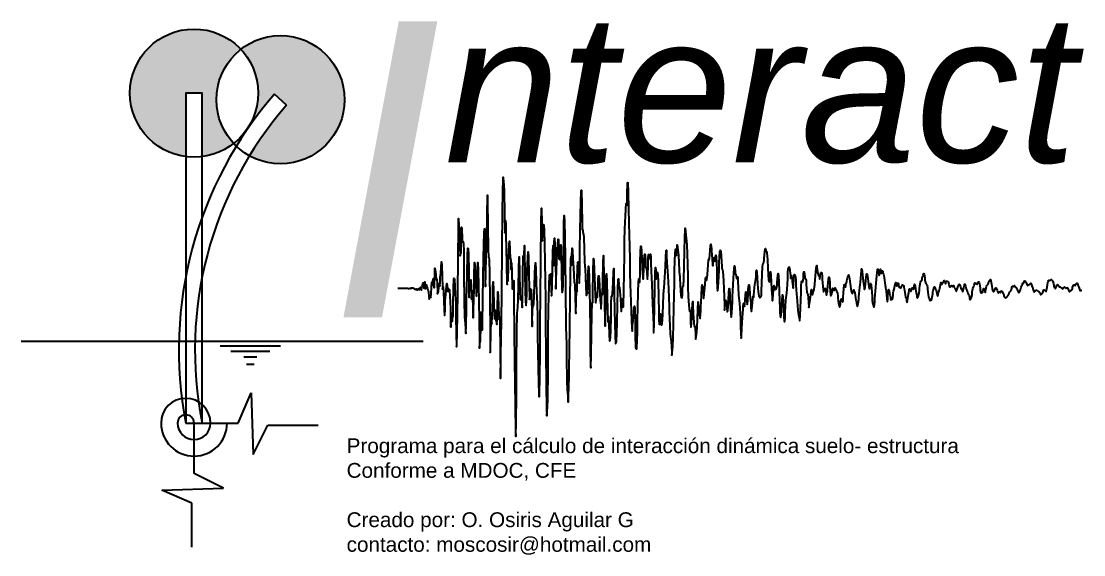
# Model space of a CAD drawing. Header units: millimetres. Extents: x 2012 to 5063, y 2025 to 4455.
# Drawn here: x 2012.3 to 2371.4, y 2024.8 to 2205 of the extents above; entities that cross this region are included whole.
import ezdxf

# ---------------------------------------------------------------- set-up
doc = ezdxf.new("R2010")
doc.units = ezdxf.units.MM
doc.styles.add('oso', font='arial.ttf', dxfattribs={"height": 50})
doc.styles.add('oso2', font='arial.ttf', dxfattribs={"height": 50})
doc.styles.add('style1', font='arial.ttf', dxfattribs={"height": 5})

msp = doc.modelspace()

# ---------------------------------------------------------------- hatches: boundary and pattern name
h = msp.add_hatch(color=5)
h.dxf.hatch_style = 1
h.paths.add_polyline_path([(2049.039, 2180.762, 0.3770442), (2067.921, 2159.282), (2067.921, 2180.762), (2073.474, 2180.762), (2073.474, 2159.282, 0.135258), (2084.084, 2163.736, -0.1901357), (2078.25, 2178.524, -0.2300538), (2086.521, 2195.55, 0.6804806)])
h.paths.add_polyline_path([(2121.567, 2178.524, 0.6259451), (2086.521, 2195.55, -0.1901357), (2092.356, 2180.762, -0.1518854), (2088.643, 2168.448, -0.0287019), (2097.88, 2180.379), (2101.937, 2176.669, 0.0421514), (2089.422, 2159.574, 0.5713079)])

# ---------------------------------------------------------------- linework, layer by layer
msp.add_line((2101.937, 2176.669), (2097.88, 2180.379))
at = {"color": 1}
for p, q in [((2012.298, 2096.97), (2148.122, 2096.97)), ((2079.506, 2095.359), (2099.898, 2095.359)), ((2083.077, 2093.593), (2096.327, 2093.593)), ((2087.547, 2091.641), (2091.858, 2091.641)), ((2088.377, 2089.18), (2091.027, 2089.18))]:
    msp.add_line(p, q, dxfattribs=at)
at = {"color": 3}
for p, q in [((2085.608, 2069.244), (2090.042, 2079.426)), ((2090.042, 2079.426), (2090.653, 2058.603)), ((2070.697, 2069.244), (2085.608, 2069.244)), ((2070.697, 2052.169), (2070.697, 2069.244)), ((2073.474, 2069.244), (2073.574, 2069.244)), ((2090.653, 2058.603), (2095.586, 2068.532)), ((2095.586, 2068.532), (2112.661, 2068.532)), ((2080.626, 2047.236), (2070.697, 2052.169)), ((2059.803, 2046.626), (2080.626, 2047.236)), ((2069.985, 2042.191), (2059.803, 2046.626)), ((2069.985, 2027.28), (2069.985, 2042.191)), ((2069.985, 2030.057), (2069.985, 2030.157))]:
    msp.add_line(p, q, dxfattribs=at)
msp.add_lwpolyline([(2067.921, 2069.244), (2073.474, 2069.244), (2073.474, 2180.762), (2067.921, 2180.762)], close=True)
at = {"color": 1}
msp.add_lwpolyline([(2139.615, 2114.809), (2139.715, 2114.809), (2139.815, 2114.809), (2139.915, 2114.809), (2140.015, 2114.809), (2140.115, 2114.809), (2140.215, 2114.809), (2140.315, 2114.809), (2140.415, 2114.809), (2140.515, 2114.809), (2140.615, 2114.809), (2140.715, 2114.809), (2140.815, 2114.809), (2140.915, 2114.809), (2141.015, 2114.809), (2141.115, 2114.808), (2141.215, 2114.808), (2141.315, 2114.807), (2141.415, 2114.807), (2141.515, 2114.807), (2141.615, 2114.806), (2141.715, 2114.806), (2141.815, 2114.806), (2141.915, 2114.807), (2142.015, 2114.806), (2142.115, 2114.807), (2142.215, 2114.813), (2142.315, 2114.822), (2142.415, 2114.826), (2142.515, 2114.824), (2142.615, 2114.819), (2142.715, 2114.821), (2142.815, 2114.826), (2142.915, 2114.815), (2143.015, 2114.781), (2143.115, 2114.758), (2143.215, 2114.767), (2143.315, 2114.776), (2143.415, 2114.77), (2143.515, 2114.794), (2143.615, 2114.845), (2143.715, 2114.843), (2143.815, 2114.773), (2143.915, 2114.723), (2144.015, 2114.752), (2144.115, 2114.829), (2144.215, 2114.903), (2144.315, 2114.935), (2144.415, 2114.942), (2144.515, 2114.963), (2144.615, 2114.946), (2144.715, 2114.834), (2144.815, 2114.753), (2144.915, 2114.81), (2145.015, 2114.834), (2145.115, 2114.688), (2145.215, 2114.537), (2145.315, 2114.501), (2145.415, 2114.5), (2145.515, 2114.522), (2145.615, 2114.531), (2145.715, 2114.385), (2145.815, 2114.261), (2145.915, 2114.46), (2146.015, 2114.661), (2146.115, 2114.44), (2146.215, 2114.201), (2146.315, 2114.367), (2146.415, 2114.512), (2146.515, 2114.402), (2146.615, 2114.483), (2146.715, 2114.678), (2146.815, 2114.473), (2146.915, 2114.232), (2147.015, 2114.577), (2147.115, 2115.088), (2147.215, 2115.124), (2147.315, 2114.815), (2147.415, 2114.425), (2147.515, 2114.118), (2147.615, 2114.313), (2147.715, 2114.99), (2147.815, 2115.493), (2147.915, 2115.787), (2148.015, 2116.326), (2148.115, 2116.613), (2148.215, 2115.895), (2148.315, 2114.85), (2148.415, 2114.763), (2148.515, 2115.749), (2148.615, 2116.859), (2148.715, 2117.024), (2148.815, 2115.888), (2148.915, 2114.596), (2149.015, 2114.706), (2149.115, 2115.773), (2149.215, 2115.973), (2149.315, 2115.202), (2149.415, 2114.877), (2149.515, 2115.053), (2149.615, 2114.737), (2149.715, 2114.192), (2149.815, 2114.046), (2149.915, 2113.519), (2150.015, 2112.114), (2150.115, 2111.1), (2150.215, 2111.302), (2150.315, 2111.782), (2150.415, 2111.911), (2150.515, 2112.031), (2150.615, 2111.958), (2150.715, 2111.738), (2150.815, 2112.776), (2150.915, 2115.272), (2151.015, 2116.89), (2151.115, 2116.44), (2151.215, 2115.697), (2151.315, 2116.065), (2151.415, 2117.062), (2151.515, 2118.025), (2151.615, 2118.067), (2151.715, 2116.397), (2151.815, 2114.945), (2151.915, 2116.619), (2152.015, 2120.093), (2152.115, 2121.634), (2152.215, 2121.082), (2152.315, 2120.379), (2152.415, 2119.332), (2152.515, 2117.86), (2152.615, 2117.598), (2152.715, 2117.902), (2152.815, 2116.252), (2152.915, 2113.606), (2153.015, 2112.895), (2153.115, 2113.489), (2153.215, 2113.362), (2153.315, 2113.561), (2153.415, 2115.253), (2153.515, 2116.47), (2153.615, 2115.876), (2153.715, 2115.491), (2153.815, 2116.889), (2153.915, 2118.59), (2154.015, 2119.194), (2154.115, 2119.898), (2154.215, 2121.951), (2154.315, 2123.731), (2154.415, 2122.602), (2154.515, 2118.816), (2154.615, 2115.445), (2154.715, 2114.554), (2154.815, 2115.213), (2154.915, 2115.263), (2155.015, 2113.591), (2155.115, 2110.604), (2155.215, 2107.518), (2155.315, 2105.617), (2155.415, 2105.772), (2155.515, 2107.819), (2155.615, 2110.276), (2155.715, 2111.756), (2155.815, 2112.637), (2155.915, 2114.028), (2156.015, 2115.677), (2156.115, 2116.383), (2156.215, 2115.686), (2156.315, 2114.328), (2156.415, 2113.714), (2156.515, 2114.361), (2156.615, 2114.824), (2156.715, 2114.102), (2156.815, 2113.734), (2156.915, 2114.422), (2157.015, 2114.026), (2157.115, 2112.018), (2157.215, 2110.249), (2157.315, 2107.93), (2157.415, 2103.808), (2157.515, 2101.649), (2157.615, 2104.129), (2157.715, 2106.43), (2157.815, 2104.941), (2157.915, 2103.578), (2158.015, 2104.647), (2158.115, 2105.106), (2158.215, 2105.385), (2158.315, 2109.217), (2158.415, 2114.905), (2158.515, 2117.907), (2158.615, 2118.268), (2158.715, 2117.637), (2158.815, 2115.529), (2158.915, 2112.728), (2159.015, 2111.17), (2159.115, 2109.642), (2159.215, 2105.474), (2159.315, 2099.335), (2159.415, 2095.006), (2159.515, 2095.494), (2159.615, 2099.995), (2159.715, 2105.756), (2159.815, 2113.416), (2159.915, 2124.896), (2160.015, 2135.493), (2160.115, 2138.348), (2160.215, 2135.96), (2160.315, 2134.757), (2160.415, 2133.268), (2160.515, 2128.776), (2160.615, 2125.803), (2160.715, 2126.624), (2160.815, 2126.836), (2160.915, 2126.671), (2161.015, 2130.632), (2161.115, 2135.496), (2161.215, 2134.976), (2161.315, 2131.548), (2161.415, 2130.429), (2161.515, 2130.636), (2161.615, 2130.287), (2161.715, 2129.886), (2161.815, 2127.247), (2161.915, 2119.724), (2162.015, 2110.564), (2162.115, 2105.153), (2162.215, 2103.876), (2162.315, 2103.137), (2162.415, 2100.898), (2162.515, 2099.466), (2162.615, 2102.262), (2162.715, 2107.816), (2162.815, 2111.666), (2162.915, 2114.427), (2163.015, 2119.759), (2163.115, 2125.813), (2163.215, 2128.409), (2163.315, 2128.216), (2163.415, 2126.196), (2163.515, 2120.463), (2163.615, 2113.596), (2163.715, 2111.677), (2163.815, 2113.934), (2163.915, 2115.122), (2164.015, 2115.405), (2164.115, 2117.056), (2164.215, 2117.703), (2164.315, 2115.194), (2164.415, 2112.064), (2164.515, 2111.145), (2164.615, 2112.513), (2164.715, 2114.096), (2164.815, 2112.51), (2164.915, 2107.587), (2165.015, 2104.792), (2165.115, 2107.272), (2165.215, 2111.223), (2165.315, 2114.351), (2165.415, 2119.002), (2165.515, 2123.54), (2165.615, 2123.067), (2165.715, 2119.261), (2165.815, 2117.214), (2165.915, 2116.01), (2166.015, 2113.337), (2166.115, 2112.16), (2166.215, 2114.251), (2166.315, 2116.511), (2166.415, 2118.237), (2166.515, 2121.391), (2166.615, 2123.466), (2166.715, 2120.841), (2166.815, 2115.661), (2166.915, 2110.536), (2167.015, 2103.888), (2167.115, 2096.907), (2167.215, 2094.552), (2167.315, 2096.109), (2167.415, 2096.589), (2167.515, 2097.137), (2167.615, 2101.639), (2167.715, 2106.687), (2167.815, 2106.699), (2167.915, 2103.298), (2168.015, 2100.918), (2168.115, 2100.685), (2168.215, 2103.51), (2168.315, 2110.539), (2168.415, 2118.963), (2168.515, 2125.066), (2168.615, 2129.462), (2168.715, 2133.463), (2168.815, 2134.852), (2168.915, 2131.336), (2169.015, 2124.096), (2169.115, 2117.172), (2169.215, 2115.436), (2169.315, 2119.981), (2169.415, 2125.569), (2169.515, 2128.158), (2169.615, 2131.621), (2169.715, 2139.561), (2169.815, 2146.278), (2169.915, 2144.397), (2170.015, 2135.804), (2170.115, 2128.142), (2170.215, 2125.255), (2170.315, 2125.288), (2170.415, 2124.397), (2170.515, 2119.749), (2170.615, 2110.852), (2170.715, 2100.197), (2170.815, 2093.065), (2170.915, 2093.8), (2171.015, 2099.893), (2171.115, 2103.816), (2171.215, 2103.191), (2171.315, 2102.836), (2171.415, 2105.316), (2171.515, 2108.291), (2171.615, 2111.241), (2171.715, 2115.073), (2171.815, 2116.928), (2171.915, 2114.153), (2172.015, 2109.45), (2172.115, 2106.178), (2172.215, 2104.53), (2172.315, 2104.711), (2172.415, 2106.649), (2172.515, 2107.404), (2172.615, 2105.456), (2172.715, 2103.749), (2172.815, 2103.861), (2172.915, 2103.512), (2173.015, 2102.582), (2173.115, 2104.247), (2173.215, 2108.781), (2173.315, 2112.646), (2173.415, 2113.584), (2173.515, 2111.984), (2173.615, 2108.735), (2173.715, 2105.362), (2173.815, 2104.283), (2173.915, 2105.167), (2174.015, 2102.838), (2174.115, 2093.95), (2174.215, 2084.697), (2174.315, 2084.37), (2174.415, 2091.795), (2174.515, 2098.352), (2174.615, 2103.406), (2174.715, 2113.598), (2174.815, 2128.384), (2174.915, 2140.462), (2175.015, 2147.608), (2175.115, 2151.699), (2175.215, 2152.329), (2175.315, 2150.646), (2175.415, 2149.86), (2175.515, 2147.561), (2175.615, 2140.171), (2175.715, 2133.545), (2175.815, 2134.419), (2175.915, 2137.753), (2176.015, 2136.414), (2176.115, 2132.496), (2176.215, 2128.613), (2176.315, 2122.632), (2176.415, 2116.798), (2176.515, 2116.11), (2176.615, 2117.787), (2176.715, 2117.21), (2176.815, 2117.665), (2176.915, 2121.918), (2177.015, 2125.679), (2177.115, 2127.267), (2177.215, 2129.574), (2177.315, 2130.753), (2177.415, 2127.795), (2177.515, 2124.837), (2177.615, 2124.973), (2177.715, 2123.994), (2177.815, 2121.191), (2177.915, 2121.607), (2178.015, 2123.449), (2178.115, 2120.317), (2178.215, 2115.028), (2178.315, 2114.516), (2178.415, 2116.833), (2178.515, 2117.286), (2178.615, 2117.386), (2178.715, 2117.121), (2178.815, 2111.254), (2178.915, 2100.033), (2179.015, 2090.205), (2179.115, 2083.123), (2179.215, 2074.833), (2179.315, 2066.799), (2179.415, 2064.746), (2179.515, 2069.671), (2179.615, 2078.591), (2179.715, 2089.568), (2179.815, 2100.066), (2179.915, 2106.139), (2180.015, 2107.487), (2180.115, 2108.227), (2180.215, 2111.109), (2180.315, 2115.663), (2180.415, 2121.029), (2180.515, 2125.476), (2180.615, 2125.429), (2180.715, 2120.022), (2180.815, 2113.831), (2180.915, 2111.11), (2181.015, 2110.929), (2181.115, 2110.861), (2181.215, 2111.099), (2181.315, 2112.189), (2181.415, 2112.415), (2181.515, 2110.302), (2181.615, 2108.282), (2181.715, 2111.112), (2181.815, 2119.134), (2181.915, 2125.717), (2182.015, 2125.812), (2182.115, 2123.786), (2182.215, 2125.878), (2182.315, 2129.211), (2182.415, 2127.042), (2182.515, 2120.036), (2182.615, 2113.815), (2182.715, 2110.495), (2182.815, 2109.058), (2182.915, 2109.018), (2183.015, 2110.29), (2183.115, 2112.993), (2183.215, 2117.081), (2183.315, 2120.838), (2183.415, 2123.04), (2183.515, 2125.174), (2183.615, 2127.088), (2183.715, 2125.317), (2183.815, 2119.765), (2183.915, 2114.839), (2184.015, 2112.311), (2184.115, 2111.028), (2184.215, 2111.543), (2184.315, 2113.641), (2184.415, 2114.653), (2184.515, 2114.453), (2184.615, 2114.375), (2184.715, 2111.9), (2184.815, 2105.861), (2184.915, 2101.849), (2185.015, 2103.648), (2185.115, 2107.189), (2185.215, 2108.575), (2185.315, 2108.762), (2185.415, 2108.867), (2185.515, 2109.529), (2185.615, 2112.418), (2185.715, 2116.597), (2185.815, 2118.939), (2185.915, 2119.976), (2186.015, 2122.057), (2186.115, 2123.406), (2186.215, 2121.171), (2186.315, 2116.867), (2186.415, 2113.634), (2186.515, 2111.776), (2186.615, 2109.431), (2186.715, 2105.111), (2186.815, 2099.181), (2186.915, 2093.238), (2187.015, 2087.859), (2187.115, 2082.877), (2187.215, 2079.315), (2187.315, 2078.127), (2187.415, 2079.377), (2187.515, 2084.332), (2187.615, 2093.402), (2187.715, 2103.175), (2187.815, 2112.195), (2187.915, 2123.96), (2188.015, 2136.881), (2188.115, 2141.829), (2188.215, 2136.802), (2188.315, 2131.176), (2188.415, 2130.885), (2188.515, 2132.696), (2188.615, 2133.833), (2188.715, 2135.141), (2188.815, 2136.356), (2188.915, 2136.241), (2189.015, 2134.316), (2189.115, 2129.968), (2189.215, 2123.674), (2189.315, 2117.425), (2189.415, 2111.308), (2189.515, 2103.32), (2189.615, 2092.984), (2189.715, 2082.131), (2189.815, 2074.065), (2189.915, 2071.743), (2190.015, 2073.409), (2190.115, 2074.637), (2190.215, 2077.338), (2190.315, 2086.958), (2190.415, 2100.075), (2190.515, 2108.176), (2190.615, 2111.603), (2190.715, 2115.754), (2190.815, 2119.387), (2190.915, 2119.337), (2191.015, 2118.432), (2191.115, 2119.378), (2191.215, 2119.659), (2191.315, 2117.308), (2191.415, 2114.121), (2191.515, 2112.215), (2191.615, 2112.534), (2191.715, 2115.661), (2191.815, 2121.321), (2191.915, 2127.227), (2192.015, 2129.256), (2192.115, 2125.845), (2192.215, 2122.42), (2192.315, 2124.959), (2192.415, 2130.277), (2192.515, 2131.716), (2192.615, 2129.911), (2192.715, 2127.736), (2192.815, 2123.256), (2192.915, 2116.954), (2193.015, 2114.596), (2193.115, 2117.373), (2193.215, 2120.933), (2193.315, 2123.846), (2193.415, 2126.685), (2193.515, 2128.297), (2193.615, 2129.411), (2193.715, 2131.369), (2193.815, 2131.196), (2193.915, 2127.442), (2194.015, 2124.755), (2194.115, 2125.07), (2194.215, 2124.895), (2194.315, 2124.389), (2194.415, 2126.482), (2194.515, 2129.146), (2194.615, 2129.508), (2194.715, 2128.659), (2194.815, 2126.129), (2194.915, 2120.2), (2195.015, 2114.557), (2195.115, 2113.376), (2195.215, 2114.108), (2195.315, 2114.023), (2195.415, 2115.911), (2195.515, 2121.941), (2195.615, 2129.961), (2195.715, 2136.725), (2195.815, 2139.421), (2195.915, 2137.207), (2196.015, 2132.226), (2196.115, 2124.945), (2196.215, 2113.736), (2196.315, 2102.539), (2196.415, 2097.865), (2196.515, 2096.711), (2196.615, 2091.32), (2196.715, 2083.596), (2196.815, 2080.277), (2196.915, 2079.943), (2197.015, 2077.987), (2197.115, 2076.285), (2197.215, 2078.107), (2197.315, 2081.683), (2197.415, 2084.613), (2197.515, 2087.949), (2197.615, 2093.637), (2197.715, 2101.93), (2197.815, 2111.341), (2197.915, 2119.537), (2198.015, 2124.573), (2198.115, 2125.542), (2198.215, 2123.596), (2198.315, 2122.667), (2198.415, 2125.322), (2198.515, 2128.311), (2198.615, 2127.543), (2198.715, 2124.797), (2198.815, 2123.338), (2198.915, 2121.94), (2199.015, 2119.09), (2199.115, 2116.834), (2199.215, 2116.586), (2199.315, 2116.855), (2199.415, 2115.782), (2199.515, 2112.257), (2199.615, 2107.526), (2199.715, 2106.296), (2199.815, 2110.388), (2199.915, 2114.28), (2200.015, 2113.955), (2200.115, 2113.713), (2200.215, 2117.427), (2200.315, 2121.824), (2200.415, 2123.593), (2200.515, 2123.779), (2200.615, 2122.778), (2200.715, 2119.68), (2200.815, 2116.557), (2200.915, 2116.879), (2201.015, 2121.248), (2201.115, 2127.823), (2201.215, 2134.37), (2201.315, 2139.541), (2201.415, 2143.919), (2201.515, 2147.7), (2201.615, 2147.946), (2201.715, 2142.936), (2201.815, 2136.944), (2201.915, 2134.719), (2202.015, 2134.842), (2202.115, 2134.07), (2202.215, 2133.132), (2202.315, 2133.179), (2202.415, 2131.975), (2202.515, 2128.021), (2202.615, 2123.894), (2202.715, 2122.322), (2202.815, 2122.315), (2202.915, 2121.279), (2203.015, 2118.539), (2203.115, 2115.343), (2203.215, 2113.049), (2203.315, 2112.407), (2203.415, 2113.228), (2203.515, 2113.967), (2203.615, 2113.371), (2203.715, 2112.991), (2203.815, 2115.434), (2203.915, 2119.809), (2204.015, 2122.327), (2204.115, 2121.382), (2204.215, 2118.349), (2204.315, 2114.06), (2204.415, 2108.193), (2204.515, 2101.166), (2204.615, 2094.168), (2204.715, 2088.915), (2204.815, 2087.901), (2204.915, 2092.228), (2205.015, 2099.527), (2205.115, 2106.113), (2205.215, 2109.762), (2205.315, 2110.221), (2205.415, 2110.045), (2205.515, 2113.405), (2205.615, 2120.199), (2205.715, 2124.811), (2205.815, 2124.115), (2205.915, 2121.175), (2206.015, 2118.617), (2206.115, 2115.569), (2206.215, 2112.328), (2206.315, 2110.684), (2206.415, 2110.162), (2206.515, 2109.844), (2206.615, 2110.791), (2206.715, 2112.598), (2206.815, 2112.787), (2206.915, 2111.734), (2207.015, 2112.233), (2207.115, 2114.356), (2207.215, 2116.248), (2207.315, 2117.729), (2207.415, 2118.961), (2207.515, 2119.008), (2207.615, 2117.754), (2207.715, 2115.798), (2207.815, 2113.165), (2207.915, 2110.73), (2208.015, 2109.818), (2208.115, 2109.324), (2208.215, 2107.919), (2208.315, 2107.831), (2208.415, 2110.726), (2208.515, 2113.242), (2208.615, 2112.714), (2208.715, 2112.719), (2208.815, 2117.114), (2208.915, 2123.246), (2209.015, 2125.894), (2209.115, 2124.021), (2209.215, 2120.015), (2209.315, 2115.23), (2209.415, 2109.537), (2209.515, 2104.161), (2209.615, 2102.049), (2209.715, 2104.619), (2209.815, 2110.009), (2209.915, 2115.381), (2210.015, 2119), (2210.115, 2119.711), (2210.215, 2117.028), (2210.315, 2112.195), (2210.415, 2107.339), (2210.515, 2104.072), (2210.615, 2103.401), (2210.715, 2104.782), (2210.815, 2105.308), (2210.915, 2102.809), (2211.015, 2099.05), (2211.115, 2097.072), (2211.215, 2097.054), (2211.315, 2097.416), (2211.415, 2098.103), (2211.515, 2100.522), (2211.615, 2105.055), (2211.715, 2109.776), (2211.815, 2112.182), (2211.915, 2112.242), (2212.015, 2112.186), (2212.115, 2113.135), (2212.215, 2114.636), (2212.315, 2117.019), (2212.415, 2120.223), (2212.515, 2121.438), (2212.615, 2118.318), (2212.715, 2112.72), (2212.815, 2107.544), (2212.915, 2102.934), (2213.015, 2098.628), (2213.115, 2096.174), (2213.215, 2096.163), (2213.315, 2096.762), (2213.415, 2096.717), (2213.515, 2097.12), (2213.615, 2099.406), (2213.715, 2103.633), (2213.815, 2109.017), (2213.915, 2114.399), (2214.015, 2117.891), (2214.115, 2117.958), (2214.215, 2115.801), (2214.315, 2114.571), (2214.415, 2115.097), (2214.515, 2115.154), (2214.615, 2113.815), (2214.715, 2112.528), (2214.815, 2111.342), (2214.915, 2109.04), (2215.015, 2106.901), (2215.115, 2107.107), (2215.215, 2108.677), (2215.315, 2109.644), (2215.415, 2110.43), (2215.515, 2111.216), (2215.615, 2110.361), (2215.715, 2108.471), (2215.815, 2109.156), (2215.915, 2113.816), (2216.015, 2120.115), (2216.115, 2125.95), (2216.215, 2130.928), (2216.315, 2134.684), (2216.415, 2137.089), (2216.515, 2139.155), (2216.615, 2141.587), (2216.715, 2143.432), (2216.815, 2143.54), (2216.915, 2142.741), (2217.015, 2143.463), (2217.115, 2146.733), (2217.215, 2150.24), (2217.315, 2150.588), (2217.415, 2147.037), (2217.515, 2141.717), (2217.615, 2136.798), (2217.715, 2132.798), (2217.815, 2128.988), (2217.915, 2124.596), (2218.015, 2119.955), (2218.115, 2116.161), (2218.215, 2113.314), (2218.315, 2110.37), (2218.415, 2106.978), (2218.515, 2103.834), (2218.615, 2101.464), (2218.715, 2100.262), (2218.815, 2100.68), (2218.915, 2102.079), (2219.015, 2103.08), (2219.115, 2103.734), (2219.215, 2105.113), (2219.315, 2106.977), (2219.415, 2108.286), (2219.515, 2108.791), (2219.615, 2107.855), (2219.715, 2104.151), (2219.815, 2098.697), (2219.915, 2095.02), (2220.015, 2094.437), (2220.115, 2094.662), (2220.215, 2094.247), (2220.315, 2094.623), (2220.415, 2096.886), (2220.515, 2100.179), (2220.615, 2103.894), (2220.715, 2108.439), (2220.815, 2113.338), (2220.915, 2116.861), (2221.015, 2118), (2221.115, 2117.475), (2221.215, 2116.784), (2221.315, 2117.244), (2221.415, 2119.644), (2221.515, 2123.594), (2221.615, 2127.284), (2221.715, 2129.014), (2221.815, 2128.764), (2221.915, 2127.304), (2222.015, 2124.791), (2222.115, 2121.715), (2222.215, 2119.635), (2222.315, 2119.051), (2222.415, 2118.576), (2222.515, 2117.858), (2222.615, 2118.639), (2222.715, 2121.44), (2222.815, 2124.317), (2222.915, 2125.876), (2223.015, 2126.399), (2223.115, 2125.884), (2223.215, 2124.132), (2223.315, 2122.314), (2223.415, 2121.758), (2223.515, 2121.94), (2223.615, 2121.445), (2223.715, 2119.938), (2223.815, 2118.326), (2223.915, 2117.907), (2224.015, 2119.437), (2224.115, 2122.332), (2224.215, 2124.998), (2224.315, 2126.203), (2224.415, 2125.895), (2224.515, 2125.024), (2224.615, 2124.747), (2224.715, 2125.36), (2224.815, 2126.148), (2224.915, 2126.294), (2225.015, 2125.331), (2225.115, 2123.166), (2225.215, 2120.542), (2225.315, 2118.361), (2225.415, 2116.104), (2225.515, 2112.835), (2225.615, 2109.446), (2225.715, 2107.179), (2225.815, 2105.117), (2225.915, 2102.18), (2226.015, 2099.776), (2226.115, 2099.903), (2226.215, 2102.941), (2226.315, 2108.441), (2226.415, 2115.118), (2226.515, 2120.2), (2226.615, 2121.785), (2226.715, 2120.832), (2226.815, 2119.183), (2226.915, 2117.909), (2227.015, 2117.941), (2227.115, 2119.26), (2227.215, 2120.254), (2227.315, 2120.111), (2227.415, 2119.342), (2227.515, 2117.051), (2227.615, 2112.072), (2227.715, 2106.625), (2227.815, 2103.799), (2227.915, 2103.001), (2228.015, 2102.582), (2228.115, 2103.4), (2228.215, 2105.531), (2228.315, 2106.196), (2228.415, 2104.378), (2228.515, 2102.589), (2228.615, 2102.317), (2228.715, 2102.458), (2228.815, 2102.46), (2228.915, 2102.933), (2229.015, 2104.066), (2229.115, 2106.095), (2229.215, 2109.348), (2229.315, 2112.592), (2229.415, 2114.043), (2229.515, 2114.206), (2229.615, 2115.006), (2229.715, 2116.775), (2229.815, 2118.522), (2229.915, 2120.145), (2230.015, 2122.407), (2230.115, 2125.317), (2230.215, 2127.565), (2230.315, 2127.67), (2230.415, 2125.745), (2230.515, 2123.512), (2230.615, 2122.027), (2230.715, 2120.663), (2230.815, 2118.865), (2230.915, 2116.911), (2231.015, 2114.599), (2231.115, 2111.574), (2231.215, 2108.682), (2231.315, 2106.684), (2231.415, 2104.696), (2231.515, 2101.981), (2231.615, 2099.52), (2231.715, 2098.256), (2231.815, 2097.658), (2231.915, 2096.761), (2232.015, 2095.138), (2232.115, 2093.193), (2232.215, 2092.206), (2232.315, 2092.827), (2232.415, 2093.991), (2232.515, 2095.189), (2232.615, 2097.951), (2232.715, 2102.872), (2232.815, 2108.051), (2232.915, 2112.299), (2233.015, 2116.456), (2233.115, 2120.677), (2233.215, 2124.027), (2233.315, 2126.447), (2233.415, 2127.989), (2233.515, 2127.803), (2233.615, 2126.319), (2233.715, 2125.85), (2233.815, 2127.323), (2233.915, 2129.078), (2234.015, 2129.517), (2234.115, 2128.746), (2234.215, 2127.717), (2234.315, 2126.952), (2234.415, 2125.833), (2234.515, 2123.479), (2234.615, 2120.677), (2234.715, 2119.212), (2234.815, 2118.972), (2234.915, 2118.141), (2235.015, 2116.117), (2235.115, 2113.901), (2235.215, 2112.337), (2235.315, 2111.679), (2235.415, 2111.7), (2235.515, 2111.656), (2235.615, 2111.524), (2235.715, 2112.426), (2235.815, 2114.362), (2235.915, 2115.545), (2236.015, 2115.351), (2236.115, 2115.573), (2236.215, 2117.905), (2236.315, 2122.234), (2236.415, 2127.411), (2236.515, 2131.98), (2236.615, 2134.647), (2236.715, 2135.132), (2236.815, 2134.191), (2236.915, 2132.808), (2237.015, 2131.701), (2237.115, 2130.856), (2237.215, 2129.364), (2237.315, 2126.547), (2237.415, 2122.821), (2237.515, 2118.868), (2237.615, 2115.102), (2237.715, 2112.178), (2237.815, 2110.477), (2237.915, 2109.263), (2238.015, 2107.909), (2238.115, 2107.111), (2238.215, 2107.345), (2238.315, 2107.356), (2238.415, 2105.782), (2238.515, 2103.274), (2238.615, 2101.671), (2238.715, 2101.777), (2238.815, 2103.011), (2238.915, 2104.854), (2239.015, 2107.312), (2239.115, 2109.686), (2239.215, 2110.37), (2239.315, 2108.852), (2239.415, 2106.547), (2239.515, 2104.729), (2239.615, 2103.249), (2239.715, 2102.039), (2239.815, 2101.742), (2239.915, 2101.99), (2240.015, 2101.254), (2240.115, 2099.268), (2240.215, 2097.664), (2240.315, 2097.591), (2240.415, 2098.401), (2240.515, 2099.137), (2240.615, 2099.933), (2240.715, 2101.553), (2240.815, 2104.368), (2240.915, 2107.786), (2241.015, 2110.197), (2241.115, 2110.12), (2241.215, 2108.02), (2241.315, 2106.094), (2241.415, 2105.559), (2241.515, 2105.439), (2241.615, 2104.821), (2241.715, 2104.588), (2241.815, 2105.69), (2241.915, 2107.384), (2242.015, 2108.684), (2242.115, 2110.141), (2242.215, 2112.58), (2242.315, 2115.104), (2242.415, 2116.017), (2242.515, 2115.226), (2242.615, 2114.117), (2242.715, 2113.306), (2242.815, 2112.295), (2242.915, 2111.33), (2243.015, 2111.507), (2243.115, 2112.758), (2243.215, 2113.906), (2243.315, 2114.84), (2243.415, 2116.36), (2243.515, 2118.033), (2243.615, 2118.573), (2243.715, 2118.013), (2243.815, 2117.49), (2243.915, 2117.481), (2244.015, 2117.78), (2244.115, 2118.406), (2244.215, 2119.506), (2244.315, 2121.044), (2244.415, 2122.808), (2244.515, 2124.241), (2244.615, 2124.744), (2244.715, 2124.53), (2244.815, 2124.441), (2244.915, 2124.957), (2245.015, 2126.095), (2245.115, 2127.721), (2245.215, 2129.216), (2245.315, 2129.677), (2245.415, 2129.041), (2245.515, 2128.146), (2245.615, 2127.388), (2245.715, 2126.27), (2245.815, 2124.529), (2245.915, 2122.911), (2246.015, 2122.426), (2246.115, 2123.144), (2246.215, 2124.19), (2246.315, 2124.883), (2246.415, 2125.207), (2246.515, 2125.119), (2246.615, 2124.483), (2246.715, 2123.885), (2246.815, 2124.237), (2246.915, 2125.333), (2247.015, 2125.965), (2247.115, 2125.385), (2247.215, 2123.594), (2247.315, 2120.746), (2247.415, 2117.443), (2247.515, 2114.914), (2247.615, 2113.93), (2247.715, 2114.177), (2247.815, 2115.149), (2247.915, 2116.737), (2248.015, 2118.766), (2248.115, 2120.94), (2248.215, 2123.243), (2248.315, 2125.539), (2248.415, 2127.166), (2248.515, 2127.725), (2248.615, 2127.628), (2248.715, 2127.144), (2248.815, 2125.87), (2248.915, 2123.871), (2249.015, 2122.175), (2249.115, 2121.461), (2249.215, 2121.295), (2249.315, 2121.001), (2249.415, 2120.31), (2249.515, 2119.069), (2249.615, 2117.202), (2249.715, 2114.782), (2249.815, 2111.877), (2249.915, 2108.992), (2250.015, 2107.456), (2250.115, 2108.085), (2250.215, 2109.786), (2250.315, 2110.822), (2250.415, 2110.806), (2250.515, 2110.232), (2250.615, 2109.209), (2250.715, 2107.891), (2250.815, 2106.992), (2250.915, 2106.832), (2251.015, 2106.951), (2251.115, 2107.243), (2251.215, 2108.403), (2251.315, 2110.747), (2251.415, 2113.339), (2251.515, 2114.731), (2251.615, 2114.359), (2251.715, 2112.945), (2251.815, 2111.433), (2251.915, 2109.901), (2252.015, 2107.994), (2252.115, 2106.053), (2252.215, 2105.013), (2252.315, 2105.323), (2252.415, 2106.629), (2252.515, 2108.354), (2252.615, 2110.148), (2252.715, 2111.967), (2252.815, 2113.933), (2252.915, 2116.032), (2253.015, 2118.059), (2253.115, 2119.922), (2253.215, 2121.536), (2253.315, 2122.344), (2253.415, 2121.794), (2253.515, 2120.449), (2253.615, 2119.622), (2253.715, 2119.639), (2253.815, 2119.548), (2253.915, 2118.806), (2254.015, 2118.057), (2254.115, 2117.969), (2254.215, 2118.354), (2254.315, 2118.663), (2254.415, 2118.404), (2254.515, 2117.128), (2254.615, 2114.907), (2254.715, 2112.696), (2254.815, 2111.377), (2254.915, 2110.673), (2255.015, 2109.679), (2255.115, 2108.123), (2255.215, 2106.378), (2255.315, 2104.451), (2255.415, 2101.954), (2255.515, 2099.286), (2255.615, 2097.909), (2255.715, 2098.76), (2255.815, 2101.031), (2255.915, 2103.258), (2256.015, 2104.927), (2256.115, 2106.322), (2256.215, 2107.616), (2256.315, 2108.787), (2256.415, 2109.654), (2256.515, 2109.77), (2256.615, 2109.112), (2256.715, 2108.669), (2256.815, 2109.383), (2256.915, 2110.972), (2257.015, 2112.536), (2257.115, 2113.519), (2257.215, 2113.597), (2257.315, 2112.664), (2257.415, 2111.228), (2257.515, 2110.013), (2257.615, 2109.366), (2257.715, 2109.552), (2257.815, 2110.824), (2257.915, 2112.714), (2258.015, 2114.275), (2258.115, 2115.256), (2258.215, 2115.937), (2258.315, 2116.001), (2258.415, 2114.872), (2258.515, 2112.994), (2258.615, 2111.506), (2258.715, 2110.713), (2258.815, 2109.842), (2258.915, 2108.426), (2259.015, 2107.158), (2259.115, 2106.95), (2259.215, 2107.701), (2259.315, 2108.711), (2259.415, 2109.847), (2259.515, 2111.207), (2259.615, 2112.146), (2259.715, 2112.062), (2259.815, 2111.726), (2259.915, 2112.327), (2260.015, 2113.738), (2260.115, 2115.035), (2260.215, 2115.957), (2260.315, 2116.682), (2260.415, 2117.193), (2260.515, 2117.748), (2260.615, 2118.87), (2260.715, 2120.286), (2260.815, 2120.928), (2260.915, 2120.206), (2261.015, 2118.478), (2261.115, 2116.469), (2261.215, 2114.807), (2261.315, 2113.721), (2261.415, 2112.967), (2261.515, 2112.386), (2261.615, 2112.161), (2261.715, 2112.173), (2261.815, 2111.96), (2261.915, 2111.613), (2262.015, 2111.647), (2262.115, 2111.956), (2262.215, 2112.038), (2262.315, 2112.008), (2262.415, 2112.489), (2262.515, 2113.956), (2262.615, 2116.523), (2262.715, 2119.614), (2262.815, 2121.956), (2262.915, 2122.864), (2263.015, 2123.034), (2263.115, 2123.333), (2263.215, 2123.772), (2263.315, 2124.218), (2263.415, 2124.937), (2263.515, 2126.044), (2263.615, 2127.261), (2263.715, 2128.148), (2263.815, 2128.28), (2263.915, 2127.72), (2264.015, 2127.221), (2264.115, 2127.205), (2264.215, 2127.163), (2264.315, 2126.67), (2264.415, 2125.803), (2264.515, 2124.275), (2264.615, 2121.797), (2264.715, 2119.254), (2264.815, 2117.799), (2264.915, 2117.255), (2265.015, 2116.932), (2265.115, 2117.038), (2265.215, 2117.967), (2265.315, 2119.298), (2265.415, 2120.289), (2265.515, 2120.363), (2265.615, 2119.097), (2265.715, 2116.772), (2265.815, 2114.484), (2265.915, 2112.918), (2266.015, 2111.778), (2266.115, 2110.852), (2266.215, 2110.557), (2266.315, 2111.207), (2266.415, 2112.593), (2266.515, 2114.239), (2266.615, 2115.489), (2266.715, 2115.761), (2266.815, 2115.176), (2266.915, 2114.5), (2267.015, 2114.273), (2267.115, 2114.388), (2267.215, 2114.499), (2267.315, 2114.472), (2267.415, 2114.464), (2267.515, 2114.706), (2267.615, 2115.219), (2267.715, 2115.884), (2267.815, 2116.774), (2267.915, 2118.004), (2268.015, 2119.244), (2268.115, 2119.768), (2268.215, 2119.027), (2268.315, 2116.925), (2268.415, 2113.827), (2268.515, 2110.565), (2268.615, 2108.034), (2268.715, 2106.489), (2268.815, 2105.569), (2268.915, 2105.039), (2269.015, 2105.061), (2269.115, 2105.827), (2269.215, 2107.298), (2269.315, 2109.165), (2269.415, 2110.907), (2269.515, 2112.093), (2269.615, 2112.555), (2269.715, 2112.059), (2269.815, 2110.304), (2269.915, 2107.649), (2270.015, 2105.209), (2270.115, 2103.817), (2270.215, 2103.434), (2270.315, 2103.777), (2270.415, 2104.845), (2270.515, 2106.623), (2270.615, 2108.714), (2270.715, 2110.505), (2270.815, 2111.651), (2270.915, 2112.387), (2271.015, 2113.231), (2271.115, 2114.463), (2271.215, 2116.121), (2271.315, 2118.15), (2271.415, 2120.115), (2271.515, 2121.343), (2271.615, 2121.78), (2271.715, 2121.976), (2271.815, 2122.046), (2271.915, 2121.62), (2272.015, 2120.765), (2272.115, 2119.874), (2272.215, 2118.983), (2272.315, 2118.185), (2272.415, 2118.06), (2272.515, 2118.699), (2272.615, 2119.113), (2272.715, 2118.481), (2272.815, 2117.24), (2272.915, 2116.233), (2273.015, 2115.545), (2273.115, 2114.931), (2273.215, 2114.837), (2273.315, 2115.948), (2273.415, 2117.849), (2273.515, 2119.204), (2273.615, 2119.433), (2273.715, 2119.21), (2273.815, 2119.085), (2273.915, 2118.699), (2274.015, 2117.601), (2274.115, 2115.955), (2274.215, 2114.279), (2274.315, 2112.933), (2274.415, 2111.812), (2274.515, 2110.494), (2274.615, 2108.905), (2274.715, 2107.486), (2274.815, 2106.502), (2274.915, 2105.86), (2275.015, 2105.558), (2275.115, 2105.406), (2275.215, 2104.812), (2275.315, 2103.894), (2275.415, 2103.902), (2275.515, 2105.558), (2275.615, 2108.136), (2275.715, 2110.802), (2275.815, 2113.405), (2275.915, 2115.624), (2276.015, 2116.868), (2276.115, 2117.177), (2276.215, 2117.106), (2276.315, 2116.978), (2276.415, 2116.975), (2276.515, 2117.427), (2276.615, 2118.431), (2276.715, 2119.585), (2276.815, 2120.325), (2276.915, 2120.312), (2277.015, 2119.588), (2277.115, 2118.613), (2277.215, 2117.984), (2277.315, 2117.922), (2277.415, 2118.003), (2277.515, 2117.514), (2277.615, 2116.23), (2277.715, 2114.696), (2277.815, 2113.582), (2277.915, 2113.069), (2278.015, 2112.931), (2278.115, 2112.671), (2278.215, 2111.669), (2278.315, 2109.957), (2278.415, 2108.563), (2278.515, 2108.334), (2278.615, 2108.927), (2278.715, 2109.604), (2278.815, 2110.221), (2278.915, 2110.933), (2279.015, 2111.762), (2279.115, 2112.738), (2279.215, 2113.779), (2279.315, 2114.441), (2279.415, 2114.329), (2279.515, 2113.6), (2279.615, 2112.842), (2279.715, 2112.606), (2279.815, 2112.969), (2279.915, 2113.5), (2280.015, 2113.841), (2280.115, 2114.105), (2280.215, 2114.422), (2280.315, 2114.711), (2280.415, 2115.167), (2280.515, 2116.19), (2280.615, 2117.644), (2280.715, 2119.024), (2280.815, 2120.248), (2280.915, 2121.46), (2281.015, 2122.368), (2281.115, 2122.534), (2281.215, 2121.998), (2281.315, 2121.162), (2281.415, 2120.382), (2281.515, 2119.808), (2281.615, 2119.393), (2281.715, 2119.068), (2281.815, 2118.904), (2281.915, 2118.83), (2282.015, 2118.52), (2282.115, 2118.023), (2282.215, 2118.007), (2282.315, 2118.793), (2282.415, 2119.727), (2282.515, 2120.132), (2282.615, 2120.169), (2282.715, 2120.171), (2282.815, 2119.885), (2282.915, 2119.024), (2283.015, 2117.859), (2283.115, 2116.697), (2283.215, 2115.469), (2283.315, 2114.266), (2283.415, 2113.592), (2283.515, 2113.694), (2283.615, 2114.18), (2283.715, 2114.538), (2283.815, 2114.643), (2283.915, 2114.691), (2284.015, 2114.79), (2284.115, 2114.628), (2284.215, 2113.829), (2284.315, 2112.793), (2284.415, 2112.469), (2284.515, 2112.987), (2284.615, 2113.519), (2284.715, 2113.741), (2284.815, 2114.258), (2284.915, 2115.406), (2285.015, 2116.774), (2285.115, 2117.918), (2285.215, 2118.6), (2285.315, 2118.597), (2285.415, 2117.907), (2285.515, 2116.777), (2285.615, 2115.341), (2285.715, 2113.773), (2285.815, 2112.6), (2285.915, 2112.216), (2286.015, 2112.394), (2286.115, 2112.711), (2286.215, 2113.04), (2286.315, 2113.439), (2286.415, 2113.944), (2286.515, 2114.48), (2286.615, 2114.81), (2286.715, 2114.765), (2286.815, 2114.479), (2286.915, 2114.203), (2287.015, 2114.109), (2287.115, 2114.329), (2287.215, 2114.76), (2287.315, 2114.973), (2287.415, 2114.783), (2287.515, 2114.534), (2287.615, 2114.426), (2287.715, 2114.207), (2287.815, 2113.814), (2287.915, 2113.55), (2288.015, 2113.423), (2288.115, 2113.06), (2288.215, 2112.332), (2288.315, 2111.462), (2288.415, 2110.608), (2288.515, 2109.811), (2288.615, 2109.175), (2288.715, 2108.77), (2288.815, 2108.554), (2288.915, 2108.565), (2289.015, 2108.936), (2289.115, 2109.579), (2289.215, 2110.169), (2289.315, 2110.57), (2289.415, 2110.929), (2289.515, 2111.21), (2289.615, 2111.108), (2289.715, 2110.622), (2289.815, 2110.203), (2289.915, 2110.208), (2290.015, 2110.704), (2290.115, 2111.735), (2290.215, 2113.219), (2290.315, 2114.716), (2290.415, 2115.744), (2290.515, 2116.117), (2290.615, 2115.873), (2290.715, 2115.339), (2290.815, 2115.148), (2290.915, 2115.582), (2291.015, 2116.163), (2291.115, 2116.436), (2291.215, 2116.672), (2291.315, 2117.24), (2291.415, 2117.916), (2291.515, 2118.336), (2291.615, 2118.595), (2291.715, 2118.945), (2291.815, 2119.301), (2291.915, 2119.392), (2292.015, 2119.144), (2292.115, 2118.65), (2292.215, 2117.975), (2292.315, 2117.178), (2292.415, 2116.341), (2292.515, 2115.485), (2292.615, 2114.653), (2292.715, 2114.052), (2292.815, 2113.793), (2292.915, 2113.616), (2293.015, 2113.297), (2293.115, 2113.02), (2293.215, 2112.99), (2293.315, 2113.174), (2293.415, 2113.58), (2293.515, 2114.119), (2293.615, 2114.313), (2293.715, 2113.951), (2293.815, 2113.585), (2293.915, 2113.549), (2294.015, 2113.306), (2294.115, 2112.489), (2294.215, 2111.567), (2294.315, 2110.951), (2294.415, 2110.505), (2294.515, 2110.105), (2294.615, 2109.739), (2294.715, 2109.264), (2294.815, 2108.788), (2294.915, 2108.728), (2295.015, 2109.143), (2295.115, 2109.691), (2295.215, 2110.266), (2295.315, 2110.996), (2295.415, 2111.879), (2295.515, 2112.907), (2295.615, 2114.089), (2295.715, 2115.186), (2295.815, 2116.013), (2295.915, 2116.879), (2296.015, 2118.14), (2296.115, 2119.59), (2296.215, 2120.749), (2296.315, 2121.333), (2296.415, 2121.234), (2296.515, 2120.474), (2296.615, 2119.333), (2296.715, 2118.204), (2296.815, 2117.258), (2296.915, 2116.414), (2297.015, 2115.596), (2297.115, 2114.91), (2297.215, 2114.52), (2297.315, 2114.443), (2297.415, 2114.637), (2297.515, 2115.192), (2297.615, 2116.19), (2297.715, 2117.437), (2297.815, 2118.569), (2297.915, 2119.341), (2298.015, 2119.699), (2298.115, 2119.72), (2298.215, 2119.488), (2298.315, 2118.948), (2298.415, 2118.053), (2298.515, 2117.034), (2298.615, 2116.175), (2298.715, 2115.461), (2298.815, 2114.85), (2298.915, 2114.584), (2299.015, 2114.831), (2299.115, 2115.38), (2299.215, 2115.951), (2299.315, 2116.368), (2299.415, 2116.381), (2299.515, 2115.8), (2299.615, 2114.758), (2299.715, 2113.481), (2299.815, 2112.059), (2299.915, 2110.711), (2300.015, 2109.832), (2300.115, 2109.472), (2300.215, 2109.203), (2300.315, 2108.739), (2300.415, 2108.368), (2300.515, 2108.525), (2300.615, 2109.23), (2300.715, 2110.2), (2300.815, 2111.292), (2300.915, 2112.544), (2301.015, 2113.899), (2301.115, 2115.216), (2301.215, 2116.478), (2301.315, 2117.748), (2301.415, 2118.995), (2301.515, 2120.086), (2301.615, 2120.892), (2301.715, 2121.317), (2301.815, 2121.311), (2301.915, 2120.891), (2302.015, 2120.185), (2302.115, 2119.496), (2302.215, 2119.172), (2302.315, 2119.328), (2302.415, 2119.849), (2302.515, 2120.568), (2302.615, 2121.184), (2302.715, 2121.265), (2302.815, 2120.732), (2302.915, 2120.074), (2303.015, 2119.804), (2303.115, 2120), (2303.215, 2120.429), (2303.315, 2120.742), (2303.415, 2120.64), (2303.515, 2120.209), (2303.615, 2119.827), (2303.715, 2119.563), (2303.815, 2119.114), (2303.915, 2118.372), (2304.015, 2117.516), (2304.115, 2116.659), (2304.215, 2115.859), (2304.315, 2115.28), (2304.415, 2114.946), (2304.515, 2114.56), (2304.615, 2113.783), (2304.715, 2112.566), (2304.815, 2111.242), (2304.915, 2110.377), (2305.015, 2110.338), (2305.115, 2111.015), (2305.215, 2112.079), (2305.315, 2113.258), (2305.415, 2114.184), (2305.515, 2114.403), (2305.615, 2113.855), (2305.715, 2113.054), (2305.815, 2112.522), (2305.915, 2112.234), (2306.015, 2111.837), (2306.115, 2111.261), (2306.215, 2110.864), (2306.315, 2110.913), (2306.415, 2111.186), (2306.515, 2111.277), (2306.615, 2111.132), (2306.715, 2111.096), (2306.815, 2111.52), (2306.915, 2112.388), (2307.015, 2113.296), (2307.115, 2113.872), (2307.215, 2114.181), (2307.315, 2114.526), (2307.415, 2115.017), (2307.515, 2115.596), (2307.615, 2116.197), (2307.715, 2116.642), (2307.815, 2116.721), (2307.915, 2116.502), (2308.015, 2116.19), (2308.115, 2115.823), (2308.215, 2115.534), (2308.315, 2115.671), (2308.415, 2116.225), (2308.515, 2116.645), (2308.615, 2116.573), (2308.715, 2116.21), (2308.815, 2115.8), (2308.915, 2115.386), (2309.015, 2115.091), (2309.115, 2115.069), (2309.215, 2115.177), (2309.315, 2115.139), (2309.415, 2114.955), (2309.515, 2114.848), (2309.615, 2114.908), (2309.715, 2115.052), (2309.815, 2115.248), (2309.915, 2115.521), (2310.015, 2115.792), (2310.115, 2115.921), (2310.215, 2115.919), (2310.315, 2115.886), (2310.415, 2115.793), (2310.515, 2115.542), (2310.615, 2115.154), (2310.715, 2114.686), (2310.815, 2114.099), (2310.915, 2113.367), (2311.015, 2112.591), (2311.115, 2111.96), (2311.215, 2111.625), (2311.315, 2111.477), (2311.415, 2111.16), (2311.515, 2110.556), (2311.615, 2110.074), (2311.715, 2110.13), (2311.815, 2110.651), (2311.915, 2111.349), (2312.015, 2112.08), (2312.115, 2112.774), (2312.215, 2113.401), (2312.315, 2114.001), (2312.415, 2114.493), (2312.515, 2114.662), (2312.615, 2114.488), (2312.715, 2114.176), (2312.815, 2113.885), (2312.915, 2113.751), (2313.015, 2113.93), (2313.115, 2114.328), (2313.215, 2114.649), (2313.315, 2114.818), (2313.415, 2114.923), (2313.515, 2114.901), (2313.615, 2114.695), (2313.715, 2114.49), (2313.815, 2114.458), (2313.915, 2114.627), (2314.015, 2115.054), (2314.115, 2115.706), (2314.215, 2116.201), (2314.315, 2116.12), (2314.415, 2115.483), (2314.515, 2114.658), (2314.615, 2113.943), (2314.715, 2113.374), (2314.815, 2112.845), (2314.915, 2112.31), (2315.015, 2111.862), (2315.115, 2111.597), (2315.215, 2111.536), (2315.315, 2111.68), (2315.415, 2111.979), (2315.515, 2112.313), (2315.615, 2112.679), (2315.715, 2113.231), (2315.815, 2113.999), (2315.915, 2114.811), (2316.015, 2115.558), (2316.115, 2116.258), (2316.215, 2116.854), (2316.315, 2117.217), (2316.415, 2117.319), (2316.515, 2117.3), (2316.615, 2117.393), (2316.715, 2117.726), (2316.815, 2118.176), (2316.915, 2118.54), (2317.015, 2118.838), (2317.115, 2119.215), (2317.215, 2119.617), (2317.315, 2119.8), (2317.415, 2119.594), (2317.515, 2119.028), (2317.615, 2118.298), (2317.715, 2117.636), (2317.815, 2117.125), (2317.915, 2116.716), (2318.015, 2116.404), (2318.115, 2116.216), (2318.215, 2116.087), (2318.315, 2115.912), (2318.415, 2115.641), (2318.515, 2115.203), (2318.615, 2114.493), (2318.715, 2113.54), (2318.815, 2112.581), (2318.915, 2111.899), (2319.015, 2111.553), (2319.115, 2111.305), (2319.215, 2110.939), (2319.315, 2110.62), (2319.415, 2110.66), (2319.515, 2110.962), (2319.615, 2111.095), (2319.715, 2110.905), (2319.815, 2110.704), (2319.915, 2110.823), (2320.015, 2111.261), (2320.115, 2111.812), (2320.215, 2112.366), (2320.315, 2112.954), (2320.415, 2113.549), (2320.515, 2114.04), (2320.615, 2114.447), (2320.715, 2114.885), (2320.815, 2115.25), (2320.915, 2115.3), (2321.015, 2115.055), (2321.115, 2114.761), (2321.215, 2114.529), (2321.315, 2114.341), (2321.415, 2114.214), (2321.515, 2114.08), (2321.615, 2113.742), (2321.715, 2113.172), (2321.815, 2112.605), (2321.915, 2112.276), (2322.015, 2112.269), (2322.115, 2112.55), (2322.215, 2112.977), (2322.315, 2113.364), (2322.415, 2113.655), (2322.515, 2113.943), (2322.615, 2114.335), (2322.715, 2114.847), (2322.815, 2115.417), (2322.915, 2115.979), (2323.015, 2116.482), (2323.115, 2116.8), (2323.215, 2116.761), (2323.315, 2116.418), (2323.415, 2116.131), (2323.515, 2116.19), (2323.615, 2116.508), (2323.715, 2116.795), (2323.815, 2116.887), (2323.915, 2116.852), (2324.015, 2116.896), (2324.115, 2117.148), (2324.215, 2117.43), (2324.315, 2117.405), (2324.415, 2116.996), (2324.515, 2116.509), (2324.615, 2116.299), (2324.715, 2116.439), (2324.815, 2116.747), (2324.915, 2117.018), (2325.015, 2117.175), (2325.115, 2117.231), (2325.215, 2117.22), (2325.315, 2117.177), (2325.415, 2117.109), (2325.515, 2116.985), (2325.615, 2116.789), (2325.715, 2116.526), (2325.815, 2116.155), (2325.915, 2115.68), (2326.015, 2115.295), (2326.115, 2115.21), (2326.215, 2115.347), (2326.315, 2115.445), (2326.415, 2115.439), (2326.515, 2115.478), (2326.615, 2115.62), (2326.715, 2115.708), (2326.815, 2115.601), (2326.915, 2115.412), (2327.015, 2115.393), (2327.115, 2115.589), (2327.215, 2115.761), (2327.315, 2115.724), (2327.415, 2115.544), (2327.515, 2115.326), (2327.615, 2115.097), (2327.715, 2114.915), (2327.815, 2114.827), (2327.915, 2114.708), (2328.015, 2114.422), (2328.115, 2114.062), (2328.215, 2113.825), (2328.315, 2113.779), (2328.415, 2113.89), (2328.515, 2114.135), (2328.615, 2114.47), (2328.715, 2114.829), (2328.815, 2115.169), (2328.915, 2115.476), (2329.015, 2115.738), (2329.115, 2115.958), (2329.215, 2116.13), (2329.315, 2116.199), (2329.415, 2116.122), (2329.515, 2115.935), (2329.615, 2115.673), (2329.715, 2115.297), (2329.815, 2114.828), (2329.915, 2114.494), (2330.015, 2114.486), (2330.115, 2114.608), (2330.215, 2114.478), (2330.315, 2114.07), (2330.415, 2113.735), (2330.515, 2113.735), (2330.615, 2114.053), (2330.715, 2114.56), (2330.815, 2115.104), (2330.915, 2115.569), (2331.015, 2115.933), (2331.115, 2116.163), (2331.215, 2116.138), (2331.315, 2115.851), (2331.415, 2115.462), (2331.515, 2115.062), (2331.615, 2114.637), (2331.715, 2114.264), (2331.815, 2114.029), (2331.915, 2113.872), (2332.015, 2113.71), (2332.115, 2113.516), (2332.215, 2113.224), (2332.315, 2112.861), (2332.415, 2112.628), (2332.515, 2112.544), (2332.615, 2112.317), (2332.715, 2111.832), (2332.815, 2111.338), (2332.915, 2111.041), (2333.015, 2110.945), (2333.115, 2111.034), (2333.215, 2111.247), (2333.315, 2111.452), (2333.415, 2111.677), (2333.515, 2112.085), (2333.615, 2112.698), (2333.715, 2113.412), (2333.815, 2114.136), (2333.915, 2114.715), (2334.015, 2115.017), (2334.115, 2115.185), (2334.215, 2115.455), (2334.315, 2115.827), (2334.415, 2116.188), (2334.515, 2116.511), (2334.615, 2116.695), (2334.715, 2116.613), (2334.815, 2116.408), (2334.915, 2116.346), (2335.015, 2116.4), (2335.115, 2116.355), (2335.215, 2116.212), (2335.315, 2116.152), (2335.415, 2116.233), (2335.515, 2116.385), (2335.615, 2116.576), (2335.715, 2116.805), (2335.815, 2117.005), (2335.915, 2117.036), (2336.015, 2116.803), (2336.115, 2116.325), (2336.215, 2115.666), (2336.315, 2114.895), (2336.415, 2114.145), (2336.515, 2113.588), (2336.615, 2113.282), (2336.715, 2113.177), (2336.815, 2113.223), (2336.915, 2113.347), (2337.015, 2113.417), (2337.115, 2113.416), (2337.215, 2113.499), (2337.315, 2113.779), (2337.415, 2114.179), (2337.515, 2114.556), (2337.615, 2114.769), (2337.715, 2114.663), (2337.815, 2114.222), (2337.915, 2113.697), (2338.015, 2113.396), (2338.115, 2113.434), (2338.215, 2113.773), (2338.315, 2114.35), (2338.415, 2115.007), (2338.515, 2115.511), (2338.615, 2115.758), (2338.715, 2115.859), (2338.815, 2115.943), (2338.915, 2116.033), (2339.015, 2116.14), (2339.115, 2116.327), (2339.215, 2116.611), (2339.315, 2116.912), (2339.415, 2117.137), (2339.515, 2117.288), (2339.615, 2117.436), (2339.715, 2117.617), (2339.815, 2117.736), (2339.915, 2117.645), (2340.015, 2117.302), (2340.115, 2116.783), (2340.215, 2116.149), (2340.315, 2115.422), (2340.415, 2114.708), (2340.515, 2114.174), (2340.615, 2113.874), (2340.715, 2113.713), (2340.815, 2113.61), (2340.915, 2113.597), (2341.015, 2113.704), (2341.115, 2113.875), (2341.215, 2114.054), (2341.315, 2114.273), (2341.415, 2114.563), (2341.515, 2114.848), (2341.615, 2115.003), (2341.715, 2114.978), (2341.815, 2114.831), (2341.915, 2114.648), (2342.015, 2114.443), (2342.115, 2114.147), (2342.215, 2113.755), (2342.315, 2113.416), (2342.415, 2113.265), (2342.515, 2113.246), (2342.615, 2113.266), (2342.715, 2113.354), (2342.815, 2113.503), (2342.915, 2113.565), (2343.015, 2113.473), (2343.115, 2113.373), (2343.215, 2113.419), (2343.315, 2113.598), (2343.415, 2113.8), (2343.515, 2113.923), (2343.615, 2113.94), (2343.715, 2113.877), (2343.815, 2113.728), (2343.915, 2113.466), (2344.015, 2113.173), (2344.115, 2112.955), (2344.215, 2112.761), (2344.315, 2112.483), (2344.415, 2112.173), (2344.515, 2111.943), (2344.615, 2111.802), (2344.715, 2111.716), (2344.815, 2111.661), (2344.915, 2111.589), (2345.015, 2111.535), (2345.115, 2111.606), (2345.215, 2111.75), (2345.315, 2111.802), (2345.415, 2111.8), (2345.515, 2111.907), (2345.615, 2112.091), (2345.715, 2112.241), (2345.815, 2112.402), (2345.915, 2112.607), (2346.015, 2112.761), (2346.115, 2112.88), (2346.215, 2113.105), (2346.315, 2113.415), (2346.415, 2113.648), (2346.515, 2113.755), (2346.615, 2113.808), (2346.715, 2113.889), (2346.815, 2114.085), (2346.915, 2114.418), (2347.015, 2114.782), (2347.115, 2115.089), (2347.215, 2115.355), (2347.315, 2115.539), (2347.415, 2115.536), (2347.515, 2115.407), (2347.615, 2115.358), (2347.715, 2115.488), (2347.815, 2115.68), (2347.915, 2115.743), (2348.015, 2115.585), (2348.115, 2115.314), (2348.215, 2115.153), (2348.315, 2115.151), (2348.415, 2115.128), (2348.515, 2114.973), (2348.615, 2114.786), (2348.715, 2114.643), (2348.815, 2114.482), (2348.915, 2114.278), (2349.015, 2114.084), (2349.115, 2113.885), (2349.215, 2113.637), (2349.315, 2113.42), (2349.415, 2113.353), (2349.515, 2113.414), (2349.615, 2113.519), (2349.715, 2113.653), (2349.815, 2113.82), (2349.915, 2114.021), (2350.015, 2114.33), (2350.115, 2114.781), (2350.215, 2115.228), (2350.315, 2115.511), (2350.415, 2115.68), (2350.515, 2115.872), (2350.615, 2116.111), (2350.715, 2116.342), (2350.815, 2116.499), (2350.915, 2116.534), (2351.015, 2116.535), (2351.115, 2116.694), (2351.215, 2117.021), (2351.315, 2117.288), (2351.415, 2117.356), (2351.515, 2117.294), (2351.615, 2117.158), (2351.715, 2116.961), (2351.815, 2116.777), (2351.915, 2116.63), (2352.015, 2116.416), (2352.115, 2116.126), (2352.215, 2115.908), (2352.315, 2115.822), (2352.415, 2115.784), (2352.515, 2115.779), (2352.615, 2115.859), (2352.715, 2115.967), (2352.815, 2116.01), (2352.915, 2116.026), (2353.015, 2116.108), (2353.115, 2116.238), (2353.215, 2116.333), (2353.315, 2116.389), (2353.415, 2116.453), (2353.515, 2116.479), (2353.615, 2116.346), (2353.715, 2116.021), (2353.815, 2115.625), (2353.915, 2115.304), (2354.015, 2115.081), (2354.115, 2114.872), (2354.215, 2114.602), (2354.315, 2114.266), (2354.415, 2113.926), (2354.515, 2113.664), (2354.615, 2113.541), (2354.715, 2113.566), (2354.815, 2113.683), (2354.915, 2113.81), (2355.015, 2113.917), (2355.115, 2114.023), (2355.215, 2114.131), (2355.315, 2114.197), (2355.415, 2114.188), (2355.515, 2114.121), (2355.615, 2114.05), (2355.715, 2114.014), (2355.815, 2113.988), (2355.915, 2113.924), (2356.015, 2113.839), (2356.115, 2113.771), (2356.215, 2113.678), (2356.315, 2113.513), (2356.415, 2113.315), (2356.515, 2113.108), (2356.615, 2112.871), (2356.715, 2112.686), (2356.815, 2112.672), (2356.915, 2112.757), (2357.015, 2112.785), (2357.115, 2112.786), (2357.215, 2112.867), (2357.315, 2113.001), (2357.415, 2113.157), (2357.515, 2113.411), (2357.615, 2113.759), (2357.715, 2114.059), (2357.815, 2114.232), (2357.915, 2114.303), (2358.015, 2114.289), (2358.115, 2114.21), (2358.215, 2114.126), (2358.315, 2114.049), (2358.415, 2113.925), (2358.515, 2113.76), (2358.615, 2113.666), (2358.715, 2113.772), (2358.815, 2114.111), (2358.915, 2114.615), (2359.015, 2115.233), (2359.115, 2115.964), (2359.215, 2116.694), (2359.315, 2117.201), (2359.415, 2117.43), (2359.515, 2117.533), (2359.615, 2117.578), (2359.715, 2117.524), (2359.815, 2117.441), (2359.915, 2117.44), (2360.015, 2117.481), (2360.115, 2117.514), (2360.215, 2117.613), (2360.315, 2117.757), (2360.415, 2117.786), (2360.515, 2117.667), (2360.615, 2117.522), (2360.715, 2117.397), (2360.815, 2117.246), (2360.915, 2117.053), (2361.015, 2116.783), (2361.115, 2116.376), (2361.215, 2115.881), (2361.315, 2115.448), (2361.415, 2115.162), (2361.515, 2114.978), (2361.615, 2114.831), (2361.715, 2114.738), (2361.815, 2114.777), (2361.915, 2114.953), (2362.015, 2115.166), (2362.115, 2115.362), (2362.215, 2115.589), (2362.315, 2115.838), (2362.415, 2116.004), (2362.515, 2116.041), (2362.615, 2115.973), (2362.715, 2115.793), (2362.815, 2115.541), (2362.915, 2115.36), (2363.015, 2115.31), (2363.115, 2115.304), (2363.215, 2115.283), (2363.315, 2115.275), (2363.415, 2115.258), (2363.515, 2115.176), (2363.615, 2115.051), (2363.715, 2114.956), (2363.815, 2114.923), (2363.915, 2114.917), (2364.015, 2114.868), (2364.115, 2114.748), (2364.215, 2114.643), (2364.315, 2114.662), (2364.415, 2114.781), (2364.515, 2114.919), (2364.615, 2115.073), (2364.715, 2115.226), (2364.815, 2115.281), (2364.915, 2115.213), (2365.015, 2115.119), (2365.115, 2115.045), (2365.215, 2114.957), (2365.315, 2114.885), (2365.415, 2114.886), (2365.515, 2114.928), (2365.615, 2114.963), (2365.715, 2115.001), (2365.815, 2115.013), (2365.915, 2114.919), (2366.015, 2114.713), (2366.115, 2114.464), (2366.215, 2114.191), (2366.315, 2113.913), (2366.415, 2113.725), (2366.515, 2113.672), (2366.615, 2113.68), (2366.715, 2113.713), (2366.815, 2113.826), (2366.915, 2113.995), (2367.015, 2114.104), (2367.115, 2114.125), (2367.215, 2114.142), (2367.315, 2114.221), (2367.415, 2114.39), (2367.515, 2114.67), (2367.615, 2115.023), (2367.715, 2115.355), (2367.815, 2115.626), (2367.915, 2115.842), (2368.015, 2115.978), (2368.115, 2115.983), (2368.215, 2115.869), (2368.315, 2115.721), (2368.415, 2115.654), (2368.515, 2115.736), (2368.615, 2115.906), (2368.715, 2116.058), (2368.815, 2116.195), (2368.915, 2116.38), (2369.015, 2116.549), (2369.115, 2116.548), (2369.215, 2116.339), (2369.315, 2116.052), (2369.415, 2115.812), (2369.515, 2115.635), (2369.615, 2115.458), (2369.715, 2115.212), (2369.815, 2114.871), (2369.915, 2114.483), (2370.015, 2114.153), (2370.115, 2113.992), (2370.215, 2114.007), (2370.315, 2114.07), (2370.415, 2114.08), (2370.515, 2114.07), (2370.615, 2114.111), (2370.69, 2114.169)], dxfattribs=at)
for centre in [(2070.697, 2180.762), (2099.908, 2178.524)]:
    msp.add_circle(centre, 21.658)
for centre, radius, end in [((2197.099, 2094.027), 131.534, 190.86029), ((2196.894, 2094.027), 125.884, 191.35407)]:
    msp.add_arc(centre, radius, 138.96636, end)
at = {"color": 3}
for centre, radius, start, end in [((2067.909, 2069.244), 8.366, 0, 180), ((2067.909, 2069.244), 2.789, 0, 180), ((2070.697, 2069.244), 11.154, 180, 0), ((2070.697, 2069.244), 5.577, 180, 0), ((2070.697, 2069.244), 5.577, 180, 0)]:
    msp.add_arc(centre, radius, start, end, dxfattribs=at)

# ---------------------------------------------------------------- texts
at = {"attachment_point": 1}
for s, width, gutter_width, insert, char_height, style in [('{\\fArial|b0|i1|c0|p34;\\H2x;I}', 2.77254, 250, (2115.67, 2205.04), 50, 'oso'), ('\\pxt0.12016;{\\fArial|b0|i1|c0|p34;nteract}', 14.71562, 500, (2155.435, 2207.345), 50, 'oso2'), ('Programa para el cálculo de interacción dinámica suelo- estructura\\PConforme a MDOC, CFE\\P\\PCreado por: O. Osiris Aguilar G\\Pcontacto: moscosir@hotmail.com', 220.79329, 250, (2122.258, 2064.1), 5, 'style1')]:
    msp.add_mtext_dynamic_manual_height_columns(s, width=width, gutter_width=gutter_width, heights=[0], dxfattribs=dict(at, insert=insert, char_height=char_height, style=style))

doc.saveas('drawing.dxf')
